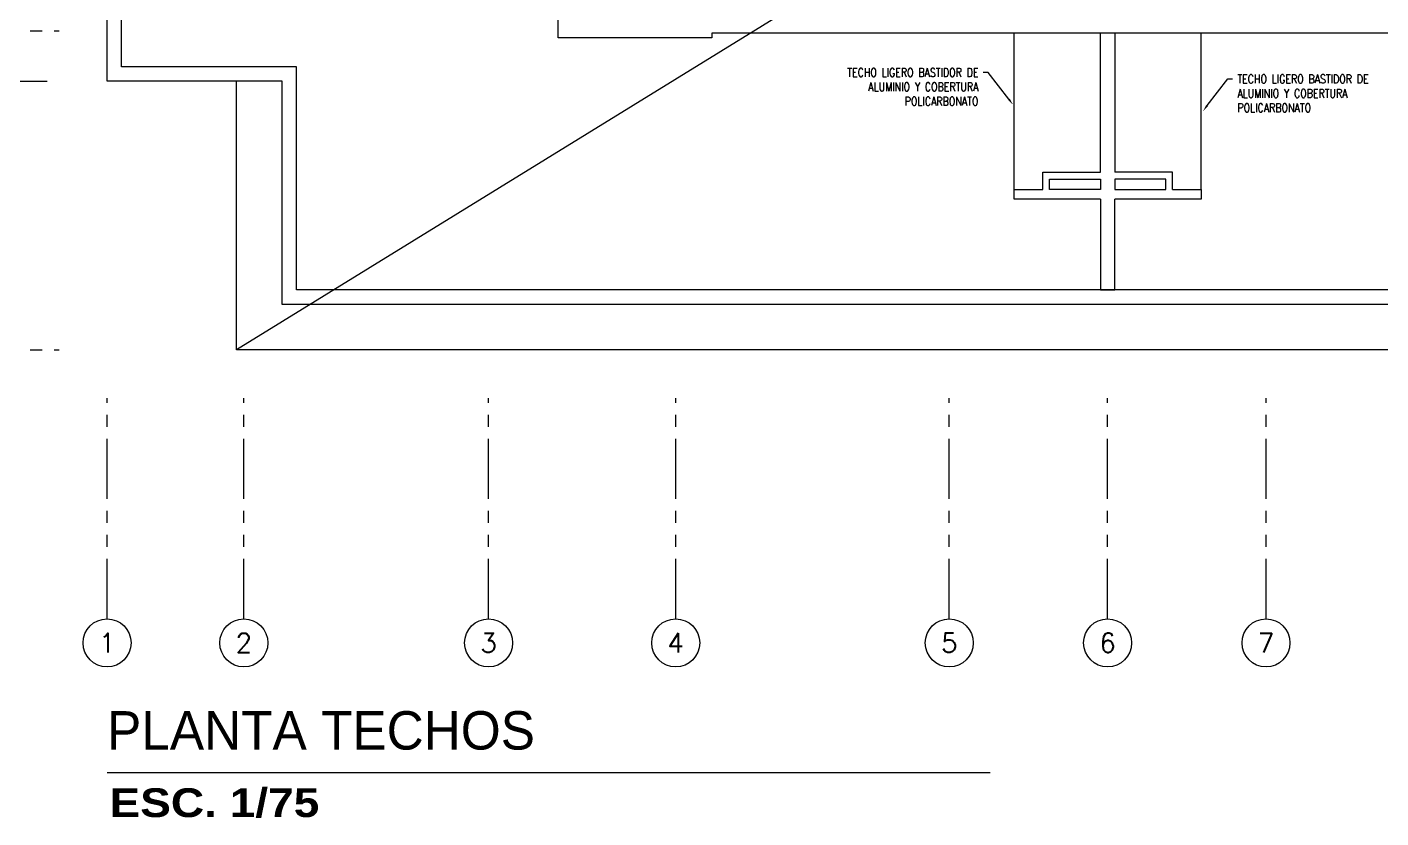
# Model space of a CAD drawing. Header units: millimetres. Extents: x 3738 to 3833, y 1327 to 1657.
# Drawn here: x 3767.64 to 3781.74, y 1326.87 to 1335.1 of the extents above; entities that cross this region are included whole.
import ezdxf
from ezdxf import colors
from ezdxf.entities.mleader import LeaderData, LeaderLine
from ezdxf.enums import TextEntityAlignment as Align
from ezdxf.math import Vec2, Vec3

# ---------------------------------------------------------------- set-up
doc = ezdxf.new("R2010")
doc.units = ezdxf.units.MM
doc.linetypes.add('PHANTOM', pattern=[63.5, 31.75, -6.35, 6.35, -6.35, 6.35, -6.35])
doc.linetypes.add('PHANTOM2', pattern=[1.25, 0.625, -0.125, 0.125, -0.125, 0.125, -0.125])
doc.layers.get('0').update_dxf_attribs({"color": 251, "lineweight": 9})
for name, color, linetype, lineweight in [('A-EJES', 251, 'PHANTOM', 13), ('A-HATCH', 251, 'Continuous', 13), ('A-LINEAS', 251, 'Continuous', 13), ('A_50_TextoAmbiente', 251, 'Continuous', 13), ('A_50_TextoIndicaciones', 251, 'Continuous', 13)]:
    doc.layers.add(name, color=color, linetype=linetype, lineweight=lineweight)
doc.styles.add('R160-75', font='ariblk.ttf', dxfattribs={"height": 0.6})
doc.styles.add('R175-75', font='GOTHIC.TTF', dxfattribs={"height": 0.4})
doc.styles.add('ROMANS', font='romans.shx', dxfattribs={"width": 0.8})
doc.styles.add('TXT_COTAS', font='romans.shx', dxfattribs={"width": 0.8})

# ---------------------------------------------------------------- blocks, each defined once
blk = doc.blocks.new('Ejes_Torre C')
at = {"layer": 'A-EJES', "linetype": 'PHANTOM2'}
for points in [[(-2.8, 3.325), (-0.5, 3.325)], [(-2.5, 2.8), (-0.5, 2.8)], [(-2.8, 0), (-0.5, 0)], [(0, -2.8), (0, -0.5)], [(1.425, -2.8), (1.425, -0.5)], [(3.975, -2.8), (3.975, -0.5)], [(5.925, -2.8), (5.925, -0.5)], [(8.775, -2.8), (8.775, -0.5)], [(10.425, -2.8), (10.425, -0.5)], [(12.075, -2.8), (12.075, -0.5)]]:
    blk.add_lwpolyline(points, dxfattribs=at)
at = {"layer": 'A-EJES', "linetype": 'Continuous'}
for centre in [(0, -3.05), (1.425, -3.05), (3.975, -3.05), (5.925, -3.05), (8.775, -3.05), (10.425, -3.05), (12.075, -3.05)]:
    blk.add_circle(centre, 0.25, dxfattribs=at)
at = {"layer": 'A-EJES', "linetype": 'Continuous', "style": 'ROMANS'}
for s, p in [('1', (0, -3.05)), ('2', (1.425, -3.05)), ('3', (3.975, -3.05)), ('4', (5.925, -3.05)), ('5', (8.775, -3.05)), ('6', (10.425, -3.05)), ('7', (12.075, -3.05))]:
    blk.add_text(s, height=0.2, dxfattribs=at).set_placement(p, align=Align.MIDDLE_CENTER)
blk = doc.blocks.new('TC_TE')
blk.add_line((23.05, 10.575), (1.35, -2.8))
at = {"layer": 'A-HATCH'}
for p, q in [((9.45, -1.13), (9.45, 0.5)), ((10.35, -0.95), (10.35, 0.5)), ((10.5, 0.5), (10.5, -0.95)), ((11.4, -1.13), (11.4, 0.5)), ((1.35, -2.8), (1.35, 0)), ((9.75, -1.13), (9.75, -0.95)), ((9.75, -0.95), (10.35, -0.95)), ((11.1, -0.95), (10.5, -0.95)), ((11.1, -1.13), (11.1, -0.95)), ((9.82, -1.13), (9.82, -1.02)), ((9.82, -1.02), (10.35, -1.02)), ((10.35, -1.02), (10.35, -1.13)), ((11.03, -1.02), (10.5, -1.02)), ((10.5, -1.02), (10.5, -1.13)), ((11.03, -1.13), (11.03, -1.02)), ((9.45, -1.23), (9.45, -1.13)), ((9.45, -1.13), (9.75, -1.13)), ((10.35, -1.23), (9.45, -1.23)), ((10.35, -1.13), (9.82, -1.13)), ((10.5, -1.13), (11.03, -1.13)), ((11.4, -1.23), (10.5, -1.23)), ((11.1, -1.13), (11.4, -1.13)), ((11.4, -1.13), (11.4, -1.23)), ((23.05, -2.325), (11.4, -2.325)), ((11.4, -2.325), (11.4, -2.325)), ((15.1, -2.8), (1.35, -2.8))]:
    blk.add_line(p, q, dxfattribs=at)
for points in [[(20.3, 3.375), (22.9, 3.375), (22.9, -2.175), (1.975, -2.175), (1.975, 0.15), (0.15, 0.15), (0.15, 4.125)], [(1.825, -2.325), (1.825, 0), (0, 0), (0, 4.05)], [(10.35, -1.23), (10.35, -2.175), (10.5, -2.175), (10.5, -1.23)], [(11.4, -2.325), (1.825, -2.325)]]:
    blk.add_lwpolyline(points, dxfattribs=at)
at = {"layer": 'A-LINEAS'}
blk.add_lwpolyline([(19.3, 3.525), (20.3, 3.525), (20.3, 2.375), (19.2, 2.375), (19.2, 2.65), (16.8, 2.65), (16.8, 0.5), (6.3, 0.5), (6.3, 0.45), (4.7, 0.45), (4.7, 1.5), (2.95, 1.5), (2.95, 6.75), (4.7, 6.75), (4.7, 7.8), (6.3, 7.8), (6.3, 7.75), (16.8, 7.75), (16.8, 5.6), (19.2, 5.6), (19.2, 5.875), (19.85, 5.875), (19.85, 4.725), (19.3, 4.725)], close=True, dxfattribs=at)
blk = doc.blocks.new('TEXTO NOTAS T')
at = {"layer": 'A_50_TextoIndicaciones'}
ml = blk.add_multileader_mtext('Standard', dxfattribs=at)
ml.set_content('\\pxsm1,t16;TECHO LIGERO BASTIDOR DE ALUMINIO Y COBERTURA POLICARBONATO', color=256, style='TXT_COTAS')
ml.set_leader_properties(color=7)
ml.build(insert=Vec2(0, 0))
ml.multileader.update_dxf_attribs({"dogleg_length": 0.05, "arrow_head_size": 0.07})
ctx = ml.context
ctx.base_point, ctx.char_height, ctx.arrow_head_size, ctx.landing_gap_size, ctx.plane_origin = Vec3(6.178, -10.96), 0.09, 0.07, 0.05, Vec3(8.223, -11.037)
ctx.text_align_type = 2
notes = []
notes.append((ctx, [(0, (1, 1, 0), (7.829, -10.96), (-1, 0), 0.05, [(0, [(8.088, -11.294)], 0, [])])]))
ctx.mtext.insert, ctx.mtext.width, ctx.mtext.defined_height, ctx.mtext.alignment, ctx.mtext.flow_direction = Vec3(7.729, -10.915), 1.51556, 0.515, 3, 5
ml = blk.add_multileader_mtext('Standard', dxfattribs=at)
ml.set_content('\\pxsm1,t16;TECHO LIGERO BASTIDOR DE ALUMINIO Y COBERTURA POLICARBONATO', color=256, style='TXT_COTAS')
ml.set_leader_properties(color=7)
ml.build(insert=Vec2(0, 0))
ml.multileader.update_dxf_attribs({"dogleg_length": 0.05, "arrow_head_size": 0.07})
ctx = ml.context
ctx.base_point, ctx.char_height, ctx.arrow_head_size, ctx.landing_gap_size, ctx.plane_origin = Vec3(10.377, -11.028), 0.09, 0.07, 0.05, Vec3(9.934, -11.104)
notes.append((ctx, [(0, (1, 1, 0), (10.327, -11.028), (1, 0), 0.05, [(0, [(10.069, -11.361)], 0, [])])]))
ctx.mtext.insert, ctx.mtext.width, ctx.mtext.defined_height, ctx.mtext.flow_direction = Vec3(10.427, -10.983), 1.51556, 0.515, 5
for ctx, leaders in notes:
    for number, flags, end, landing, length, lines in leaders:
        leader = LeaderData()
        leader.index, (leader.has_last_leader_line, leader.has_dogleg_vector, leader.attachment_direction) = number, flags
        leader.last_leader_point, leader.dogleg_vector, leader.dogleg_length = Vec3(end), Vec3(landing), length
        for number, points, colour, breaks in lines:
            line = LeaderLine()
            line.index, line.vertices, line.color, line.breaks = number, Vec3.list(points), colors.encode_raw_color(colour), breaks
            leader.lines.append(line)
        ctx.leaders.append(leader)

msp = doc.modelspace()

# ---------------------------------------------------------------- linework, layer by layer
at = {"layer": 'A_50_TextoAmbiente', "color": 1}
msp.add_lwpolyline([(3768.472, 1327.338), (3777.672, 1327.338)], dxfattribs=at)

# ---------------------------------------------------------------- block references
msp.add_blockref('TEXTO NOTAS T', (3769.822, 1345.588))
at = {"layer": 'A-EJES'}
msp.add_blockref('Ejes_Torre C', (3768.472, 1331.738), dxfattribs=at)

# ---------------------------------------------------------------- texts
at = {"layer": 'A_50_TextoAmbiente', "color": 1, "insert": (3768.472, 1327.977), "char_height": 0.4, "width": 16.52965, "attachment_point": 1, "style": 'R175-75'}
msp.add_mtext('PLANTA TECHOS', dxfattribs=at)
at = {"layer": 'A_50_TextoAmbiente', "color": 3, "insert": (3768.497, 1327.174), "char_height": 0.3, "width": 10.72512, "attachment_point": 1, "style": 'R160-75'}
msp.add_mtext('ESC. 1/75', dxfattribs=at)

# ---------------------------------------------------------------- next in the draw order: block references
msp.add_blockref('TC_TE', (3768.472, 1334.538))

doc.saveas('drawing.dxf')
